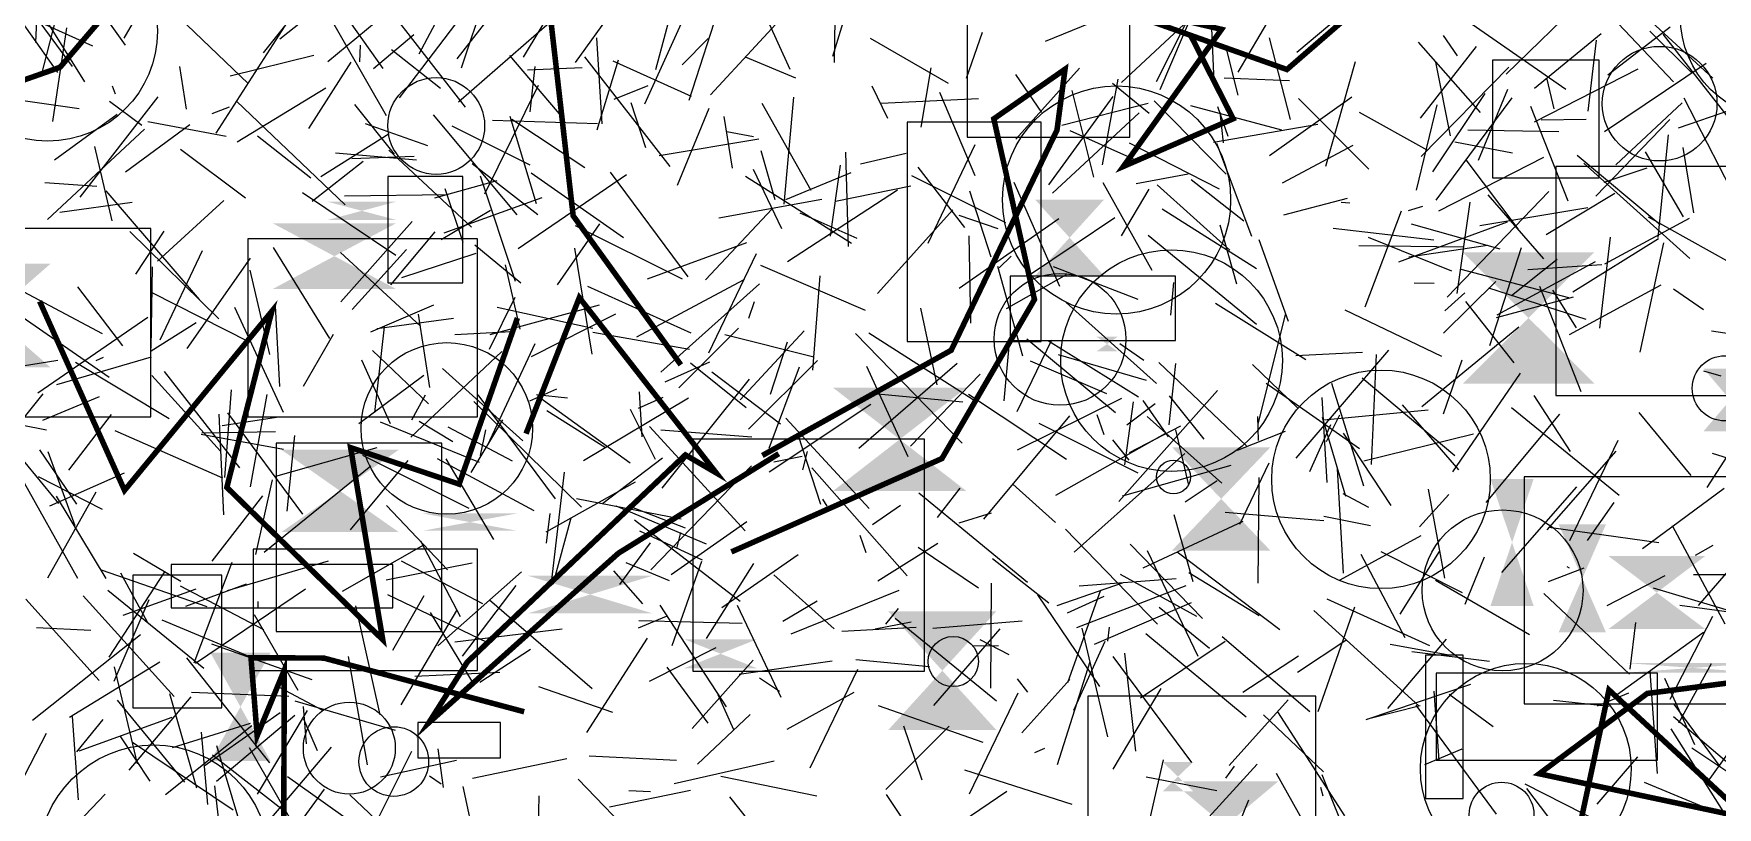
# Model space of a CAD drawing. Extents: x 39652501 to 39653363, y 39457785 to 39458687.
# Drawn here: x 39652655.6 to 39652807.4, y 39457890 to 39457959.8 of the extents above; entities that cross this region are included whole.
import ezdxf

# ---------------------------------------------------------------- set-up
doc = ezdxf.new("R2010")
doc.units = 0
doc.layers.get('0').update_dxf_attribs({"linetype": 'CONTINUOUS'})

msp = doc.modelspace()

# ---------------------------------------------------------------- linework, layer by layer
for p, q in [((39652663.8904, 39457958.7346), (39652657.0574, 39457968.2839)), ((39652727.6688, 39457957.7433), (39652730.5616, 39457967.1925)), ((39652663.7702, 39457959.3592), (39652667.7532, 39457966.2154)), ((39652685.906, 39457965.7011), (39652677.8068, 39457959.277)), ((39652659.1212, 39457956.8073), (39652653.0261, 39457965.1139)), ((39652660.2324, 39457955.4164), (39652654.3294, 39457964.879)), ((39652655.7982, 39457958.9607), (39652656.0408, 39457964.6299)), ((39652676.3422, 39457958.0303), (39652682.2676, 39457965.5008)), ((39652682.1384, 39457957.2676), (39652690.9306, 39457964.5644)), ((39652696.9424, 39457964.963), (39652694.1662, 39457956.6665)), ((39652711.7075, 39457956.5302), (39652714.0364, 39457965.1888)), ((39652720.3427, 39457964.1961), (39652723.8023, 39457956.5779)), ((39652727.8932, 39457964.4839), (39652727.808, 39457957.1798)), ((39652761.8051, 39457965.2408), (39652756.8345, 39457955.4231)), ((39652769.1908, 39457964.7683), (39652764.2126, 39457956.301)), ((39652788.3987, 39457956.0997), (39652797.0623, 39457964.5308)), ((39652803.4867, 39457955.4332), (39652794.8061, 39457964.5974)), ((39652652.7492, 39457963.3608), (39652657.7477, 39457956.2719)), ((39652656.2947, 39457955.9136), (39652658.1573, 39457963.1547)), ((39652687.1104, 39457962.6251), (39652694.5061, 39457953.1429)), ((39652695.1752, 39457962.6704), (39652688.556, 39457953.9911)), ((39652690.3753, 39457957.9365), (39652693.5858, 39457963.9793)), ((39652710.7366, 39457953.4413), (39652715.2573, 39457963.4048)), ((39652714.7089, 39457953.7763), (39652717.6301, 39457962.7946)), ((39652716.6415, 39457954.2571), (39652725.6701, 39457964.0154)), ((39652762.1598, 39457963.2283), (39652753.7136, 39457955.351)), ((39652762.0772, 39457955.4531), (39652761.7046, 39457963.9606)), ((39652660.9427, 39457958.649), (39652652.2549, 39457962.546)), ((39652668.7672, 39457961.1837), (39652674.9528, 39457955.2739)), ((39652681.952, 39457961.8781), (39652687.395, 39457952.3795)), ((39652687.1354, 39457956.6118), (39652683.6175, 39457961.5894)), ((39652693.7867, 39457957.4963), (39652697.3319, 39457962.0472)), ((39652693.9044, 39457953.6102), (39652703.2934, 39457961.7899)), ((39652699.7925, 39457957.6385), (39652702.6895, 39457962.4733)), ((39652704.4574, 39457957.1613), (39652707.8038, 39457961.7918)), ((39652746.8502, 39457959.0839), (39652755.1246, 39457962.4612)), ((39652760.2254, 39457961.8746), (39652757.1583, 39457954.6931)), ((39652769.5114, 39457958.1115), (39652773.4368, 39457961.3681)), ((39652783.8761, 39457961.6514), (39652793.7816, 39457954.7483)), ((39652800.0748, 39457962.1661), (39652807.0266, 39457955.7586)), ((39652658.5704, 39457960.3054), (39652657.2909, 39457951.8324)), ((39652678.2579, 39457960.4836), (39652672.0346, 39457950.7777)), ((39652686.2588, 39457956.6148), (39652689.8891, 39457959.6837)), ((39652739.7443, 39457955.741), (39652741.1906, 39457959.9027)), ((39652784.0068, 39457957.7672), (39652782.7543, 39457959.6114)), ((39652796.9705, 39457959.7598), (39652790.9476, 39457954.8329)), ((39652803.2012, 39457960.35), (39652797.5848, 39457956.0172)), ((39652805.1578, 39457956.2412), (39652801.3629, 39457959.9912)), ((39652809.5434, 39457950.8063), (39652802.5537, 39457959.7275)), ((39652685.0529, 39457958.7261), (39652684.9892, 39457957.2357)), ((39652692.3006, 39457954.8335), (39652687.879, 39457958.3068)), ((39652706.3678, 39457959.3841), (39652706.8521, 39457951.6461)), ((39652714.0885, 39457956.9421), (39652716.435, 39457959.344)), ((39652738.104, 39457955.2592), (39652731.0601, 39457959.3171)), ((39652763.1067, 39457958.505), (39652764.1915, 39457954.2136)), ((39652768.9524, 39457952.0085), (39652767.0439, 39457959.3991)), ((39652780.4613, 39457959.0136), (39652786.0632, 39457952.6445)), ((39652785.6841, 39457958.6222), (39652780.6593, 39457952.1377)), ((39652796.5125, 39457959.1841), (39652795.781, 39457952.7636)), ((39652668.7446, 39457956.8166), (39652669.3648, 39457952.9682)), ((39652680.8629, 39457957.8065), (39652673.3144, 39457955.9304)), ((39652680.4169, 39457951.2156), (39652684.248, 39457957.1872)), ((39652698.5059, 39457957.8082), (39652703.3212, 39457952.1392)), ((39652700.1361, 39457956.4971), (39652705.0727, 39457956.718)), ((39652700.3832, 39457952.7227), (39652700.8315, 39457956.8091)), ((39652713.0066, 39457947.7731), (39652705.307, 39457957.6704)), ((39652708.3263, 39457957.3885), (39652706.4018, 39457951.074)), ((39652714.9281, 39457954.0856), (39652707.8763, 39457957.2752)), ((39652719.7665, 39457957.677), (39652724.3091, 39457955.7762)), ((39652735.6374, 39457951.3434), (39652736.5329, 39457956.6915)), ((39652749.9214, 39457956.6622), (39652744.1782, 39457950.2361)), ((39652772.1302, 39457947.8118), (39652774.8195, 39457957.2504)), ((39652788.6356, 39457956.7333), (39652780.7236, 39457948.6993)), ((39652783.3757, 39457950.5508), (39652782.0714, 39457957.1811)), ((39652790.9536, 39457951.8074), (39652800.3001, 39457956.6057)), ((39652806.4391, 39457957.0812), (39652797.2688, 39457950.9196)), ((39652662.6758, 39457955.0571), (39652662.954, 39457954.3438)), ((39652701.1176, 39457955.0863), (39652696.264, 39457945.2797)), ((39652707.9683, 39457953.8426), (39652711.0379, 39457955.0764)), ((39652732.6528, 39457952.1248), (39652731.2121, 39457955.0297)), ((39652746.5268, 39457952.6496), (39652744.1925, 39457956.0786)), ((39652751.9866, 39457947.931), (39652753.4247, 39457955.6729)), ((39652756.2026, 39457952.5751), (39652752.8908, 39457955.2694)), ((39652762.9716, 39457955.7743), (39652768.8482, 39457955.554)), ((39652792.0764, 39457955.6545), (39652792.6955, 39457952.9933)), ((39652659.7191, 39457952.995), (39652650.4021, 39457954.3093)), ((39652659.7998, 39457945.0152), (39652666.8201, 39457954.0607)), ((39652665.3505, 39457951.4721), (39652662.4375, 39457953.6489)), ((39652683.7062, 39457944.3261), (39652673.8932, 39457953.6654)), ((39652681.9563, 39457954.8512), (39652673.9463, 39457949.9909)), ((39652710.803, 39457949.4554), (39652709.4887, 39457953.5212)), ((39652723.2971, 39457944.3941), (39652724.167, 39457954.0341)), ((39652740.806, 39457953.8832), (39652732.0229, 39457953.4617)), ((39652740.5046, 39457946.9471), (39652737.3389, 39457954.4625)), ((39652752.9219, 39457954.0919), (39652747.1424, 39457946.1318)), ((39652749.2437, 39457954.6289), (39652751.1944, 39457946.8143)), ((39652756.6447, 39457953.6995), (39652763.1575, 39457947.0879)), ((39652767.0602, 39457948.778), (39652774.4693, 39457954.0709)), ((39652776.0213, 39457947.5372), (39652769.6655, 39457953.9159)), ((39652786.4661, 39457954.3788), (39652781.766, 39457947.2932)), ((39652788.9163, 39457953.9746), (39652782.0536, 39457944.7457)), ((39652788.5097, 39457954.7388), (39652785.8734, 39457948.3195)), ((39652798.2922, 39457947.9287), (39652804.2684, 39457953.5192)), ((39652804.4359, 39457953.9715), (39652808.6267, 39457945.7858)), ((39652663.144, 39457952.465), (39652657.4743, 39457948.3526)), ((39652673.2379, 39457953.1437), (39652671.676, 39457952.5414)), ((39652684.542, 39457953.3654), (39652688.1231, 39457948.9076)), ((39652691.6379, 39457952.435), (39652699.1655, 39457943.4256)), ((39652700.9397, 39457944.4027), (39652698.5749, 39457952.3008)), ((39652698.7178, 39457952.0534), (39652705.3081, 39457947.6929)), ((39652713.6843, 39457946.0859), (39652716.5219, 39457953.0417)), ((39652717.8402, 39457952.2825), (39652718.5922, 39457947.6207)), ((39652721.2819, 39457953.5005), (39652725.7063, 39457945.6585)), ((39652755.3192, 39457952.623), (39652747.4993, 39457945.376)), ((39652748.3315, 39457951.5031), (39652756.1231, 39457953.4994)), ((39652759.9327, 39457953.2862), (39652768.1399, 39457951.0851)), ((39652763.3239, 39457950.5003), (39652762.3845, 39457953.1562)), ((39652762.5722, 39457952.6814), (39652762.8768, 39457949.9201)), ((39652775.1307, 39457952.6825), (39652781.3215, 39457949.247)), ((39652782.1468, 39457953.3475), (39652780.294, 39457945.6396)), ((39652790.5956, 39457953.2222), (39652793.9613, 39457944.6754)), ((39652795.6084, 39457952.0175), (39652791.5481, 39457951.9511)), ((39652803.1604, 39457952.03), (39652796.498, 39457945.1182)), ((39652803.937, 39457951.2766), (39652808.6549, 39457952.9016)), ((39652656.8493, 39457943), (39652665.6164, 39457951.1588)), ((39652663.8788, 39457947.2957), (39652669.6838, 39457951.5773)), ((39652672.9726, 39457950.4848), (39652665.9058, 39457951.8234)), ((39652680.5961, 39457946.7418), (39652675.8059, 39457950.5294)), ((39652687.6728, 39457950.7232), (39652681.5141, 39457946.8617)), ((39652691.1654, 39457949.6524), (39652685.5308, 39457951.6371)), ((39652693.3118, 39457951.4521), (39652700.3546, 39457947.9329)), ((39652706.4668, 39457951.6368), (39652696.9999, 39457951.9404)), ((39652720.5316, 39457950.4455), (39652718.1176, 39457950.9203)), ((39652749.0548, 39457951.0171), (39652755.2909, 39457948.2363)), ((39652771.4223, 39457951.5613), (39652762.0056, 39457949.9596)), ((39652793.1597, 39457950.9063), (39652784.9485, 39457951.047)), ((39652802.9989, 39457950.6272), (39652802.0738, 39457941.3796)), ((39652662.6811, 39457942.8859), (39652661.1096, 39457949.598)), ((39652674.6966, 39457944.9164), (39652668.8555, 39457949.3244)), ((39652682.831, 39457949.0144), (39652690.1342, 39457948.3922)), ((39652695.1065, 39457942.3119), (39652687.6248, 39457949.2627)), ((39652712.0079, 39457948.7679), (39652721.0153, 39457950.2759)), ((39652722.4704, 39457944.7723), (39652721.2243, 39457949.1896)), ((39652729.09, 39457940.5535), (39652728.8576, 39457949.0618)), ((39652730.1742, 39457948.0233), (39652734.3032, 39457948.9939)), ((39652740.4835, 39457949.7457), (39652736.233, 39457940.823)), ((39652754.4113, 39457949.9113), (39652762.5172, 39457945.7735)), ((39652765.4751, 39457941.4608), (39652762.3055, 39457949.8679)), ((39652768.242, 39457946.2956), (39652774.6058, 39457949.6984)), ((39652783.7876, 39457950.017), (39652788.9703, 39457949.0298)), ((39652800.9288, 39457949.1148), (39652804.373, 39457943.2408)), ((39652804.3359, 39457949.5007), (39652805.2863, 39457943.6131)), ((39652685.3221, 39457948.249), (39652680.7144, 39457944.626)), ((39652684.2882, 39457948.5035), (39652689.9072, 39457948.711)), ((39652701.0877, 39457943.4149), (39652695.1605, 39457948.0302)), ((39652723.088, 39457942.1572), (39652720.5308, 39457947.5098)), ((39652727.4616, 39457941.4974), (39652728.3652, 39457947.9033)), ((39652735.3577, 39457947.7177), (39652739.5509, 39457942.2711)), ((39652782.3203, 39457943.7743), (39652791.7932, 39457948.6369)), ((39652784.7638, 39457948.3756), (39652789.4429, 39457942.1689)), ((39652802.288, 39457942.5257), (39652794.8083, 39457948.7902)), ((39652804.9728, 39457939.4935), (39652795.4144, 39457948.0853)), ((39652801.099, 39457947.6252), (39652797.2066, 39457946.3536)), ((39652661.3142, 39457945.9829), (39652656.6129, 39457946.3002)), ((39652691.7743, 39457944.969), (39652697.4027, 39457946.5158)), ((39652699.0543, 39457937.4068), (39652695.8943, 39457946.9097)), ((39652699.3114, 39457940.386), (39652709.0572, 39457947.0749)), ((39652708.7935, 39457941.3381), (39652700.4732, 39457947.1875)), ((39652714.6431, 39457937.8277), (39652707.6127, 39457947.264)), ((39652729.3548, 39457940.8238), (39652719.8004, 39457946.8912)), ((39652729.3019, 39457947.2003), (39652723.4076, 39457944.7838)), ((39652727.9062, 39457944.6432), (39652734.7184, 39457946.0308)), ((39652734.7641, 39457946.9834), (39652743.2388, 39457942.7208)), ((39652743.9882, 39457946.3801), (39652748.1188, 39457936.9749)), ((39652752.0274, 39457946.3296), (39652756.4611, 39457938.4374)), ((39652759.7313, 39457947.1003), (39652755.0273, 39457946.2081)), ((39652756.9182, 39457946.1168), (39652763.4845, 39457940.2243)), ((39652764.747, 39457942.8646), (39652759.99, 39457946.5804)), ((39652664.4906, 39457944.542), (39652657.9568, 39457943.6199)), ((39652662.102, 39457945.5987), (39652670.522, 39457935.7837)), ((39652666.7846, 39457939.2449), (39652672.7699, 39457944.7059)), ((39652679.8627, 39457945.4348), (39652688.2591, 39457939.7857)), ((39652683.624, 39457945.1402), (39652692.9931, 39457945.2478)), ((39652692.6222, 39457941.7922), (39652701.4513, 39457944.9999)), ((39652692.6726, 39457945.7961), (39652694.3207, 39457940.9665)), ((39652717.4009, 39457943.1663), (39652726.6762, 39457944.8315)), ((39652733.5049, 39457945.6415), (39652723.5809, 39457939.1757)), ((39652741.9523, 39457939.5908), (39652740.0225, 39457945.5623)), ((39652753.7019, 39457941.5345), (39652756.196, 39457945.7492)), ((39652768.3415, 39457943.4171), (39652774.0937, 39457944.9151)), ((39652773.5173, 39457944.5801), (39652774.3052, 39457944.5113)), ((39652792.2398, 39457945.5286), (39652783.0721, 39457936.0006)), ((39652785.1343, 39457944.5743), (39652783.9655, 39457936.3308)), ((39652791.8106, 39457939.4455), (39652786.7913, 39457945.235)), ((39652798.2148, 39457945.3446), (39652792.0033, 39457941.6186)), ((39652696.8194, 39457943.8153), (39652692.3601, 39457941.1647)), ((39652716.2094, 39457937.5632), (39652722.194, 39457943.968)), ((39652724.6909, 39457943.5978), (39652729.8282, 39457941.3164)), ((39652731.7161, 39457936.318), (39652738.4997, 39457943.871)), ((39652742.5751, 39457942.1668), (39652739.0729, 39457943.3723)), ((39652739.0772, 39457936.8063), (39652748.0559, 39457943.0903)), ((39652745.6093, 39457938.1318), (39652753.0957, 39457943.1897)), ((39652765.8995, 39457938.5404), (39652757.3882, 39457943.9482)), ((39652778.9372, 39457943.7596), (39652775.6432, 39457935.085)), ((39652779.6058, 39457943.8164), (39652780.8776, 39457944.2101)), ((39652795.767, 39457944.0497), (39652786.0333, 39457942.4246)), ((39652797.3064, 39457939.0041), (39652804.9375, 39457943.1105)), ((39652801.1999, 39457943.2312), (39652810.3825, 39457938.1186)), ((39652672.2925, 39457934.0284), (39652664.2726, 39457941.9243)), ((39652667.3354, 39457941.9477), (39652664.7866, 39457938.0715)), ((39652683.3039, 39457935.5831), (39652689.7517, 39457942.817)), ((39652687.8025, 39457937.1013), (39652691.8068, 39457941.88)), ((39652702.8415, 39457937.1162), (39652706.6506, 39457942.6125)), ((39652704.4304, 39457942.4589), (39652714.0763, 39457937.6391)), ((39652739.9486, 39457941.5335), (39652740.0909, 39457933.6408)), ((39652756.1108, 39457941.5832), (39652765.8761, 39457933.5654)), ((39652764.1015, 39457937.1617), (39652762.608, 39457942.4814)), ((39652772.7959, 39457942.2186), (39652781.8839, 39457941.161)), ((39652783.4916, 39457938.3506), (39652775.9797, 39457941.3857)), ((39652778.7339, 39457939.1811), (39652788.5279, 39457942.8046)), ((39652779.8393, 39457942.6122), (39652787.823, 39457940.3594)), ((39652797.7678, 39457941.4176), (39652796.82, 39457933.1989)), ((39652667.01, 39457932.1601), (39652670.8265, 39457940.2182)), ((39652682.3148, 39457932.2617), (39652677.2427, 39457940.4901)), ((39652690.4844, 39457933.3796), (39652683.268, 39457940.0279)), ((39652689.2208, 39457940.3049), (39652684.3151, 39457934.8883)), ((39652695.4761, 39457939.9343), (39652688.7741, 39457937.7313)), ((39652695.4006, 39457940.7035), (39652699.537, 39457937.3014)), ((39652704.3761, 39457940.4295), (39652705.945, 39457930.8487)), ((39652719.8934, 39457940.8854), (39652710.9444, 39457937.6136)), ((39652720.7686, 39457939.9175), (39652716.4722, 39457930.9372)), ((39652768.775, 39457933.7921), (39652766.1317, 39457941.1743)), ((39652775.1158, 39457940.646), (39652784.4883, 39457940.5381)), ((39652779.6341, 39457939.641), (39652786.7049, 39457940.6756)), ((39652786.9294, 39457931.6217), (39652789.7816, 39457940.4652)), ((39652802.1453, 39457941.2636), (39652794.4287, 39457936.4497)), ((39652800.491, 39457931.0421), (39652802.6071, 39457940.899)), ((39652666.2088, 39457931.3939), (39652666.3352, 39457938.7424)), ((39652675.1209, 39457939.5157), (39652669.4256, 39457931.3711)), ((39652676.9132, 39457930.8344), (39652675.122, 39457938.4256)), ((39652698.1372, 39457938.9194), (39652699.4442, 39457933.0947)), ((39652721.1636, 39457938.8759), (39652730.5855, 39457934.8082)), ((39652744.8042, 39457930.6589), (39652742.5485, 39457938.7725)), ((39652742.691, 39457938.6479), (39652743.7753, 39457939.6948)), ((39652747.5606, 39457938.7533), (39652755.1803, 39457935.8084)), ((39652784.3024, 39457938.5212), (39652794.0226, 39457935.9796)), ((39652796.4158, 39457939.1888), (39652787.5683, 39457934.3744)), ((39652788.8798, 39457936.1473), (39652793.0055, 39457939.4243)), ((39652797.0277, 39457938.9154), (39652790.354, 39457938.4507)), ((39652661.8189, 39457932.6942), (39652653.2863, 39457937.2432)), ((39652663.6428, 39457931.5966), (39652659.5763, 39457936.917)), ((39652705.5436, 39457936.9803), (39652714.8698, 39457932.774)), ((39652709.996, 39457932.4284), (39652719.632, 39457937.5491)), ((39652721.0685, 39457937.2077), (39652712.1616, 39457929.2366)), ((39652725.8756, 39457929.4032), (39652726.5466, 39457937.9229)), ((39652748.7073, 39457938.0109), (39652743.314, 39457934.9491)), ((39652758.1616, 39457934.3655), (39652758.4233, 39457937.3335)), ((39652781.9065, 39457937.2343), (39652780.0974, 39457937.267)), ((39652787.4706, 39457937.4005), (39652782.7592, 39457932.7464)), ((39652795.6315, 39457933.9698), (39652786.8374, 39457936.8089)), ((39652795.159, 39457927.4666), (39652791.4338, 39457936.97)), ((39652802.362, 39457937.0712), (39652794.0759, 39457932.5876)), ((39652666.2084, 39457936.4463), (39652675.0456, 39457931.9547)), ((39652696.729, 39457931.3079), (39652699.0334, 39457936.0091)), ((39652720.5705, 39457935.5695), (39652720.0756, 39457934.0794)), ((39652756.8562, 39457928.1937), (39652748.7289, 39457935.5173)), ((39652762.1819, 39457935.4428), (39652770.3229, 39457930.3641)), ((39652784.6643, 39457936.3721), (39652782.8794, 39457934.7503)), ((39652784.7267, 39457935.6008), (39652789.1053, 39457930.0599)), ((39652787.5331, 39457934.1489), (39652794.4725, 39457936.0223)), ((39652794.7457, 39457933.2365), (39652792.6158, 39457936.6234)), ((39652806.2113, 39457934.861), (39652803.4871, 39457936.7281)), ((39652653.8733, 39457934.6882), (39652662.4236, 39457928.7872)), ((39652665.8892, 39457934.1466), (39652655.9716, 39457927.335)), ((39652678.1483, 39457925.6042), (39652673.735, 39457935.0661)), ((39652677.3967, 39457935.2263), (39652677.7651, 39457927.931)), ((39652691.6758, 39457935.2622), (39652685.9813, 39457932.8409)), ((39652693.4743, 39457934.0688), (39652686.5638, 39457933.1291)), ((39652690.271, 39457934.4492), (39652691.3116, 39457927.8417)), ((39652706.611, 39457935.2612), (39652696.7356, 39457932.6106)), ((39652697.3976, 39457935.0852), (39652706.0367, 39457933.1847)), ((39652708.0827, 39457934.4768), (39652700.4641, 39457930.6149)), ((39652737.0903, 39457928.0953), (39652735.6033, 39457934.995)), ((39652768.4795, 39457934.4356), (39652766.0189, 39457924.5536)), ((39652773.8475, 39457934.8473), (39652782.5684, 39457930.6628)), ((39652670.2749, 39457933.6724), (39652666.1877, 39457931.1387)), ((39652682.6311, 39457932.6319), (39652679.9155, 39457927.9458)), ((39652686.3823, 39457925.5837), (39652687.2453, 39457933.3337)), ((39652693.5988, 39457932.6181), (39652698.7008, 39457932.8931)), ((39652706.0198, 39457932.8278), (39652714.741, 39457931.3188)), ((39652713.7799, 39457927.8196), (39652719.1598, 39457933.1991)), ((39652717.943, 39457932.6393), (39652725.9515, 39457930.604)), ((39652725.1037, 39457932.9591), (39652719.3062, 39457926.7406)), ((39652739.3386, 39457922.8372), (39652729.7198, 39457932.7323)), ((39652740.67, 39457926.5327), (39652730.924, 39457932.7554)), ((39652780.8087, 39457926.1337), (39652789.557, 39457933.3089)), ((39652806.9226, 39457932.9493), (39652813.0169, 39457932.0379)), ((39652686.1516, 39457931.1979), (39652691.2137, 39457926.3821)), ((39652689.6341, 39457923.3735), (39652697.8264, 39457931.0834)), ((39652700.8109, 39457931.7975), (39652696.5293, 39457922.6392)), ((39652722.0556, 39457927.2543), (39652723.5923, 39457931.9581)), ((39652743.5705, 39457931.8932), (39652743.1108, 39457926.6467)), ((39652744.3044, 39457925.6674), (39652747.4345, 39457932.1445)), ((39652745.1661, 39457932.2303), (39652753.1742, 39457925.5937)), ((39652755.2457, 39457926.9816), (39652747.1389, 39457932.0129)), ((39652755.9522, 39457928.4682), (39652748.0337, 39457930.8058)), ((39652755.7349, 39457930.2721), (39652753.5592, 39457931.7791)), ((39652775.4326, 39457931.003), (39652769.4255, 39457930.7142)), ((39652777.8015, 39457931.2293), (39652769.4424, 39457921.4592)), ((39652776.2712, 39457920.889), (39652776.6994, 39457930.8344)), ((39652657.773, 39457930.281), (39652648.4228, 39457928.8101)), ((39652657.7, 39457928.111), (39652666.2469, 39457930.6218)), ((39652667.8396, 39457925.0303), (39652659.3763, 39457930.109)), ((39652661.8756, 39457930.5441), (39652661.2224, 39457930.2584)), ((39652674.2005, 39457920.588), (39652667.4151, 39457929.2845)), ((39652687.7838, 39457924.5589), (39652685.1991, 39457930.3138)), ((39652699.7204, 39457923.0406), (39652692.4793, 39457929.5576)), ((39652712.5692, 39457928.3685), (39652716.5996, 39457930.1668)), ((39652719.8544, 39457925.9974), (39652714.8351, 39457930.0506)), ((39652716.7789, 39457929.2452), (39652722.9486, 39457924.5801)), ((39652726.2865, 39457930.2931), (39652720.0723, 39457924.0783)), ((39652724.6534, 39457929.6746), (39652721.9196, 39457922.3355)), ((39652730.0358, 39457922.3719), (39652738.8868, 39457930.0291)), ((39652734.4686, 39457921.5834), (39652730.7437, 39457929.7467)), ((39652745.4882, 39457930.2588), (39652752.3679, 39457927.2933)), ((39652757.0734, 39457930.1103), (39652764.9723, 39457922.5945)), ((39652758.0251, 39457924.4691), (39652758.5979, 39457930.0077)), ((39652769.6017, 39457925.9729), (39652765.5366, 39457929.9179)), ((39652784.3908, 39457930.3129), (39652782.7331, 39457925.4289)), ((39652807.8012, 39457928.8586), (39652806.2355, 39457929.3133)), ((39652672.4458, 39457922.1096), (39652666.2702, 39457928.9248)), ((39652690.7934, 39457928.9258), (39652684.9379, 39457924.5735)), ((39652720.1264, 39457928.6114), (39652712.2683, 39457918.7564)), ((39652740.9684, 39457929.0589), (39652734.6943, 39457922.557)), ((39652775.1663, 39457922.3268), (39652766.7443, 39457928.2019)), ((39652772.6354, 39457928.2305), (39652775.5261, 39457918.9643)), ((39652783.7607, 39457921.6727), (39652775.4234, 39457928.6919)), ((39652789.6761, 39457929.1502), (39652783.5551, 39457920.2317)), ((39652806.529, 39457918.8336), (39652812.7723, 39457928.5301)), ((39652657.873, 39457917.3894), (39652650.175, 39457926.7472)), ((39652656.4187, 39457927.271), (39652650.341, 39457919.6934)), ((39652656.4441, 39457924.8864), (39652661.536, 39457927.0454)), ((39652672.8414, 39457919.736), (39652673.4419, 39457927.634)), ((39652676.6205, 39457927.2067), (39652675.1288, 39457918.8849)), ((39652690.926, 39457927.1548), (39652689.6822, 39457924.8905)), ((39652705.0115, 39457917.0558), (39652695.3095, 39457926.5707)), ((39652695.6726, 39457927.1954), (39652702.6382, 39457917.7884)), ((39652702.7675, 39457927.6887), (39652700.3074, 39457926.6131)), ((39652703.7523, 39457926.8755), (39652700.9584, 39457927.1771)), ((39652701.0368, 39457927.1012), (39652709.4133, 39457921.0402)), ((39652705.1778, 39457921.2612), (39652714.6503, 39457926.9103)), ((39652712.3558, 39457926.9577), (39652710.1306, 39457925.9469)), ((39652710.2103, 39457927.4547), (39652710.449, 39457923.3949)), ((39652731.1191, 39457926.3049), (39652721.9338, 39457920.2007)), ((39652731.419, 39457927.3155), (39652739.3921, 39457926.5505)), ((39652748.7491, 39457921.3439), (39652739.9042, 39457927.2218)), ((39652744.3419, 39457922.2282), (39652753.7549, 39457926.8898)), ((39652753.4573, 39457917.5662), (39652762.3724, 39457927.5632)), ((39652754.7545, 39457926.5386), (39652753.9722, 39457920.8602)), ((39652754.1873, 39457924.4764), (39652756.741, 39457926.3888)), ((39652757.9592, 39457923.4026), (39652755.656, 39457926.6791)), ((39652758.0179, 39457927.0862), (39652761.1328, 39457923.1986)), ((39652771.7914, 39457926.9525), (39652772.2268, 39457919.2702)), ((39652779.0223, 39457926.2725), (39652784.1, 39457920.4142)), ((39652790.9075, 39457927.1347), (39652794.1627, 39457922.0653)), ((39652650.6176, 39457925.2311), (39652656.7615, 39457924.0287)), ((39652662.5908, 39457925.4178), (39652658.7577, 39457920.3751)), ((39652672.7616, 39457916.3707), (39652672.3468, 39457925.4412)), ((39652677.7091, 39457925.1693), (39652672.6131, 39457924.3947)), ((39652673.0966, 39457925.5627), (39652679.8584, 39457916.4126)), ((39652686.8413, 39457924.7356), (39652695.7851, 39457921.0963)), ((39652690.3604, 39457924.8172), (39652693.3953, 39457922.9843)), ((39652697.8988, 39457924.9194), (39652695.0193, 39457920.1759)), ((39652701.875, 39457925.7602), (39652707.1666, 39457922.4231)), ((39652711.6969, 39457921.3446), (39652709.4226, 39457925.8725)), ((39652723.4437, 39457925.0792), (39652730.9638, 39457916.946)), ((39652749.0077, 39457925.2879), (39652741.2677, 39457915.969)), ((39652752.1337, 39457923.5636), (39652751.5111, 39457925.3725)), ((39652756.0276, 39457925.2186), (39652762.7582, 39457919.202)), ((39652765.9822, 39457925.2328), (39652766.0401, 39457923.0526)), ((39652773.9422, 39457918.0048), (39652771.833, 39457925.1269)), ((39652781.3754, 39457925.8074), (39652771.9608, 39457924.8916)), ((39652772.1889, 39457922.9716), (39652773.4013, 39457925.3828)), ((39652786.5944, 39457917.4691), (39652793.2447, 39457925.4265)), ((39652788.8937, 39457926.0443), (39652798.5958, 39457918.1202)), ((39652800.3636, 39457925.6025), (39652805.0437, 39457919.9035)), ((39652672.6664, 39457919.6632), (39652662.9481, 39457923.9369)), ((39652678.1464, 39457922.2509), (39652670.7071, 39457923.5954)), ((39652677.4303, 39457923.8403), (39652670.7733, 39457923.7181)), ((39652678.4742, 39457916.6976), (39652679.1653, 39457923.522)), ((39652698.8014, 39457921.1998), (39652693.0013, 39457924.2718)), ((39652696.345, 39457924.0375), (39652695.8781, 39457921.7204)), ((39652719.7761, 39457914.9157), (39652711.1464, 39457924.322)), ((39652712.1568, 39457924.0334), (39652720.3608, 39457923.3957)), ((39652724.5294, 39457923.5925), (39652726.5595, 39457917.3255)), ((39652746.2644, 39457924.6366), (39652755.1848, 39457920.1543)), ((39652757.6266, 39457923.673), (39652747.7687, 39457918.1176)), ((39652759.0387, 39457924.3493), (39652754.4161, 39457921.9596)), ((39652759.7808, 39457919.0434), (39652758.6034, 39457924.027)), ((39652768.4569, 39457923.8678), (39652764.1494, 39457922.1637)), ((39652770.6965, 39457920.2618), (39652772.6002, 39457924.5099)), ((39652778.0308, 39457917.2093), (39652773.7356, 39457923.7279)), ((39652785.4582, 39457923.6331), (39652775.5737, 39457921.1982)), ((39652659.4903, 39457917.3165), (39652656.1716, 39457922.2225)), ((39652656.881, 39457922.0598), (39652659.3152, 39457915.391)), ((39652686.5678, 39457922.397), (39652677.4077, 39457919.8254)), ((39652685.2596, 39457921.7366), (39652694.8499, 39457916.9461)), ((39652722.3474, 39457921.1443), (39652724.9055, 39457921.6541)), ((39652725.3685, 39457922.0679), (39652724.9423, 39457920.4185)), ((39652749.4422, 39457912.9989), (39652759.4226, 39457921.9046)), ((39652754.3988, 39457921.2936), (39652752.9258, 39457923.1211)), ((39652792.1008, 39457915.0083), (39652798.3157, 39457922.1134)), ((39652794.1579, 39457914.0384), (39652798.4927, 39457923.0983)), ((39652806.9933, 39457921.9364), (39652813.7997, 39457919.7657)), ((39652659.5902, 39457910.6258), (39652654.2053, 39457920.2438)), ((39652657.0689, 39457917.174), (39652663.7951, 39457920.1411)), ((39652676.4027, 39457912.9802), (39652686.0076, 39457920.7843)), ((39652689.34, 39457921.2614), (39652684.1452, 39457914.9942)), ((39652700.734, 39457916.7199), (39652692.016, 39457921.4253)), ((39652697.0981, 39457914.1401), (39652692.7923, 39457921.4206)), ((39652703.4365, 39457920.2127), (39652702.3188, 39457910.4923)), ((39652706.9383, 39457917.3979), (39652712.316, 39457921.5139)), ((39652711.2619, 39457911.4023), (39652720.3394, 39457920.7789)), ((39652734.3883, 39457910.8689), (39652725.7959, 39457920.5979)), ((39652763.5637, 39457920.8191), (39652753.7832, 39457918.0511)), ((39652767.0107, 39457921.0274), (39652764.3596, 39457915.4946)), ((39652773.1563, 39457920.5021), (39652773.6956, 39457911.0973)), ((39652656.0096, 39457919.813), (39652661.7928, 39457916.8742)), ((39652677.1088, 39457919.5192), (39652675.6129, 39457912.7894)), ((39652709.8374, 39457919.3133), (39652701.7896, 39457914.7895)), ((39652737.1206, 39457916.1117), (39652739.1518, 39457918.7798)), ((39652747.7658, 39457915.6809), (39652743.916, 39457919.1388)), ((39652759.4381, 39457917.5209), (39652762.3371, 39457919.4588)), ((39652766.1018, 39457919.7394), (39652766.0043, 39457910.1987)), ((39652782.8639, 39457910.6489), (39652781.3993, 39457918.6716)), ((39652788.0041, 39457911.1634), (39652794.7806, 39457918.8922)), ((39652808.0684, 39457918.7486), (39652800.7017, 39457913.2834)), ((39652661.2248, 39457918.4099), (39652656.8401, 39457910.6527)), ((39652657.6293, 39457918.041), (39652662.107, 39457910.6079)), ((39652671.7057, 39457912.1664), (39652676.2664, 39457918.0756)), ((39652692.9177, 39457911.3847), (39652687.4128, 39457917.2166)), ((39652713.9914, 39457915.9557), (39652704.5504, 39457917.8136)), ((39652708.1148, 39457917.1654), (39652716.2465, 39457913.7526)), ((39652714.3917, 39457915.1445), (39652709.3824, 39457917.1071)), ((39652727.18, 39457917.156), (39652726.767, 39457917.7765)), ((39652733.7837, 39457917.2065), (39652731.2695, 39457915.4485)), ((39652735.4466, 39457918.3348), (39652745.219, 39457910.2893)), ((39652773.6615, 39457918.2832), (39652775.9904, 39457917.0468)), ((39652783.2335, 39457918.1927), (39652780.5991, 39457915.2748)), ((39652795.7487, 39457914.0532), (39652798.1521, 39457917.4778)), ((39652813.6277, 39457917.3524), (39652805.7033, 39457908.1785)), ((39652702.1509, 39457916.4784), (39652701.8111, 39457913.8179)), ((39652702.444, 39457910.0929), (39652704.0686, 39457916.0791)), ((39652719.3224, 39457908.5532), (39652709.7875, 39457915.881)), ((39652719.9212, 39457915.7188), (39652713.0998, 39457910.9379)), ((39652739.0647, 39457915.6297), (39652742.0024, 39457916.5389)), ((39652764.6422, 39457915.7486), (39652755.6322, 39457911.5373)), ((39652760.1705, 39457910.3303), (39652758.4602, 39457916.3746)), ((39652771.9471, 39457915.8149), (39652763.0545, 39457916.5628)), ((39652771.9644, 39457916.231), (39652776.1549, 39457915.3956)), ((39652710.2435, 39457914.9204), (39652715.8861, 39457912.3101)), ((39652713.9327, 39457914.7525), (39652713.5863, 39457913.3277)), ((39652730.6827, 39457912.9175), (39652730.1375, 39457914.4914)), ((39652756.9504, 39457906.4823), (39652748.6535, 39457915.059)), ((39652780.7141, 39457914.4524), (39652773.3974, 39457910.4578)), ((39652792.2489, 39457915.2607), (39652802.1576, 39457913.8597)), ((39652803.3781, 39457915.4096), (39652808.1108, 39457906.5287)), ((39652664.6238, 39457912.9152), (39652668.8647, 39457910.388)), ((39652683.4471, 39457909.4697), (39652690.8074, 39457913.6424)), ((39652694.0957, 39457907.1562), (39652690.5186, 39457913.97)), ((39652711.1908, 39457913.8258), (39652708.4478, 39457910.0782)), ((39652724.5601, 39457912.7573), (39652717.6791, 39457907.9821)), ((39652731.7218, 39457910.4131), (39652737.1508, 39457913.7952)), ((39652735.3812, 39457913.4559), (39652740.8231, 39457909.7652)), ((39652761.0255, 39457907.0168), (39652754.4865, 39457913.7014)), ((39652756.0324, 39457913.1392), (39652760.5992, 39457903.6012)), ((39652768.0051, 39457905.9767), (39652758.7428, 39457912.9915)), ((39652779.301, 39457905.2785), (39652775.3263, 39457912.7879)), ((39652784.4682, 39457909.3338), (39652777.1284, 39457913.0097)), ((39652778.8353, 39457907.4116), (39652782.3799, 39457913.0544)), ((39652784.7137, 39457908.3151), (39652786.4555, 39457912.5693)), ((39652807.05, 39457913.5855), (39652805.4543, 39457912.6967)), ((39652671.2596, 39457908.0558), (39652661.7126, 39457911.366)), ((39652662.4196, 39457903.5278), (39652667.4248, 39457911.2324)), ((39652663.4318, 39457911.1244), (39652665.8366, 39457906.72)), ((39652673.4854, 39457912.0725), (39652670.0604, 39457902.9827)), ((39652673.0831, 39457909.5303), (39652682.2005, 39457912.2184)), ((39652695.1612, 39457912.0051), (39652687.4069, 39457910.4706)), ((39652696.122, 39457908.3404), (39652688.7819, 39457912.1805)), ((39652692.0444, 39457904.5443), (39652699.6062, 39457911.2122)), ((39652707.9053, 39457911.2998), (39652710.5266, 39457908.3228)), ((39652708.9987, 39457912.065), (39652712.9274, 39457910.4337)), ((39652713.2003, 39457904.5808), (39652715.875, 39457912.1763)), ((39652716.2815, 39457905.1921), (39652720.5639, 39457911.9749)), ((39652742.0686, 39457912.4168), (39652747.1699, 39457908.42)), ((39652753.6019, 39457911.0202), (39652760.4732, 39457907.2231)), ((39652766.1283, 39457907.2499), (39652759.7784, 39457911.1262)), ((39652792.2162, 39457910.341), (39652795.447, 39457911.564)), ((39652793.8585, 39457911.6958), (39652794.0928, 39457911.5866)), ((39652670.9511, 39457902.4965), (39652662.307, 39457909.5409)), ((39652663.6726, 39457907.3031), (39652670.2471, 39457909.6784)), ((39652676.3484, 39457905.9902), (39652668.8512, 39457909.9266)), ((39652669.3372, 39457908.1278), (39652674.7953, 39457910.1352)), ((39652670.2148, 39457902.9805), (39652680.128, 39457909.6837)), ((39652699.0874, 39457909.9904), (39652694.2558, 39457903.6229)), ((39652722.3488, 39457910.9476), (39652727.7994, 39457906.0847)), ((39652723.9156, 39457905.6306), (39652733.6702, 39457909.5765)), ((39652741.9349, 39457900.7295), (39652741.9767, 39457910.2078)), ((39652747.909, 39457908.1701), (39652753.8162, 39457910.2167)), ((39652748.8674, 39457901.2438), (39652751.8485, 39457909.6008)), ((39652749.6791, 39457906.1915), (39652759.5461, 39457909.972)), ((39652758.6302, 39457910.5988), (39652749.9013, 39457909.9112)), ((39652790.5206, 39457905.5331), (39652782.0432, 39457910.4442)), ((39652797.5198, 39457908.1705), (39652802.7426, 39457910.8928)), ((39652801.6478, 39457909.7696), (39652808.5063, 39457907.7435)), ((39652812.3171, 39457910.9501), (39652805.2902, 39457910.9399)), ((39652661.5281, 39457901.4157), (39652654.9135, 39457908.7524)), ((39652660.0661, 39457909.0453), (39652668.2744, 39457899.9672)), ((39652662.8661, 39457901.3457), (39652666.0119, 39457908.7128)), ((39652675.838, 39457907.9787), (39652675.8376, 39457908.5546)), ((39652686.8432, 39457898.3249), (39652684.6618, 39457908.1631)), ((39652687.5136, 39457909.1761), (39652696.462, 39457904.86)), ((39652688.001, 39457904.1525), (39652690.8291, 39457909.0881)), ((39652705.9804, 39457900.6692), (39652696.7288, 39457908.6651)), ((39652718.08, 39457899.0381), (39652712.1211, 39457908.1958)), ((39652723.0236, 39457899.8898), (39652719.0753, 39457908.191)), ((39652723.163, 39457906.7551), (39652726.2767, 39457908.6135)), ((39652751.7655, 39457900.8625), (39652746.18, 39457909.1326)), ((39652752.1125, 39457908.9999), (39652748.817, 39457907.4973)), ((39652759.9922, 39457908.4197), (39652751.2504, 39457904.6584)), ((39652761.6566, 39457904.3119), (39652757.119, 39457907.9971)), ((39652771.4463, 39457898.6052), (39652774.748, 39457908.0564)), ((39652772.2177, 39457908.783), (39652781.493, 39457904.5688)), ((39652791.7932, 39457909.2655), (39652799.5397, 39457901.9984)), ((39652813.8646, 39457906.8245), (39652804.0579, 39457908.1955)), ((39652667.1749, 39457906.8768), (39652675.0717, 39457903.5887)), ((39652675.5035, 39457907.3761), (39652679.4349, 39457900.5561)), ((39652688.7411, 39457899.2138), (39652693.7573, 39457907.7353)), ((39652691.3663, 39457907.5635), (39652695.3328, 39457901.0027)), ((39652710.1464, 39457906.1783), (39652712.6654, 39457907.2173)), ((39652710.182, 39457906.8268), (39652719.4957, 39457906.5929)), ((39652731.4978, 39457906.0611), (39652734.7318, 39457906.6966)), ((39652732.4437, 39457906.482), (39652733.6054, 39457907.9164)), ((39652733.3045, 39457907.0277), (39652742.4341, 39457899.5713)), ((39652736.7053, 39457906.1265), (39652744.7429, 39457906.7942)), ((39652780.5151, 39457899.1264), (39652771.0646, 39457907.7383)), ((39652800.0733, 39457906.6339), (39652799.5487, 39457902.4361)), ((39652803.181, 39457899.7165), (39652807.037, 39457907.2295)), ((39652665.2274, 39457905.521), (39652655.5052, 39457897.8105)), ((39652660.7577, 39457905.9364), (39652655.8737, 39457906.1521)), ((39652703.264, 39457906.0391), (39652693.5794, 39457904.8854)), ((39652710.924, 39457905.2414), (39652705.4518, 39457896.7108)), ((39652728.4858, 39457905.8737), (39652735.188, 39457906.2121)), ((39652742.738, 39457906.0892), (39652736.7523, 39457899.1711)), ((39652743.5945, 39457903.7405), (39652740.9792, 39457905.0801)), ((39652752.2053, 39457904.9262), (39652749.3855, 39457898.7095)), ((39652752.471, 39457896.3318), (39652750.1637, 39457906.1311)), ((39652752.4778, 39457904.9681), (39652752.6208, 39457906.2367)), ((39652763.0754, 39457904.9434), (39652755.4294, 39457899.8267)), ((39652764.9488, 39457898.1118), (39652755.909, 39457905.6224)), ((39652770.7061, 39457898.5834), (39652762.7946, 39457905.3418)), ((39652769.5834, 39457902.1772), (39652773.9369, 39457905.0552)), ((39652777.7241, 39457898.8812), (39652783.0261, 39457905.1547)), ((39652798.1018, 39457899.9463), (39652806.1937, 39457905.7701)), ((39652669.3876, 39457903.4505), (39652676.8706, 39457893.9841)), ((39652671.6537, 39457904.7174), (39652680.6837, 39457901.4933)), ((39652683.9715, 39457903.5791), (39652685.6927, 39457893.7944)), ((39652700.4163, 39457904.2235), (39652695.8358, 39457901.2362)), ((39652717.1365, 39457904.359), (39652711.1028, 39457901.3355)), ((39652742.6097, 39457904.5537), (39652740.3283, 39457904.5161)), ((39652752.9267, 39457903.5672), (39652760.038, 39457894.0093)), ((39652753.9835, 39457903.8675), (39652754.979, 39457895.0345)), ((39652769.6863, 39457903.6169), (39652764.6534, 39457900.3247)), ((39652777.9534, 39457904.7039), (39652783.4201, 39457903.6926)), ((39652779.8984, 39457904.0382), (39652786.9002, 39457903.1618)), ((39652658.8376, 39457898.1084), (39652666.9924, 39457903.0956)), ((39652664.9765, 39457893.9076), (39652662.8965, 39457902.6601)), ((39652689.9874, 39457901.7938), (39652697.6603, 39457902.1769)), ((39652712.7105, 39457902.6223), (39652716.3963, 39457897.5719)), ((39652714.9992, 39457897.0947), (39652720.4907, 39457903.2354)), ((39652727.6169, 39457903.168), (39652719.2395, 39457901.9706)), ((39652725.6348, 39457893.5391), (39652729.9344, 39457902.4259)), ((39652736.3925, 39457902.6335), (39652729.7608, 39457903.2903)), ((39652747.9321, 39457893.8428), (39652750.8745, 39457903.125)), ((39652802.0602, 39457893.0218), (39652801.388, 39457902.2285)), ((39652803.9779, 39457897.5883), (39652806.9266, 39457902.9592)), ((39652677.8172, 39457900.7959), (39652681.6659, 39457898.7333)), ((39652707.8293, 39457898.519), (39652701.1554, 39457900.8527)), ((39652722.865, 39457900.4166), (39652721.0522, 39457901.6165)), ((39652723.558, 39457897.0323), (39652729.5959, 39457900.3667)), ((39652745.255, 39457900.3671), (39652744.3297, 39457901.5783)), ((39652749.0543, 39457901.5022), (39652744.7241, 39457896.7081)), ((39652752.9473, 39457893.4194), (39652757.2913, 39457900.6928)), ((39652775.7877, 39457897.8946), (39652785.2118, 39457901.0765)), ((39652782.3654, 39457894.2205), (39652781.9229, 39457900.4573)), ((39652805.4038, 39457895.6027), (39652802.7022, 39457901.598)), ((39652663.1218, 39457899.6396), (39652669.2053, 39457892.2455)), ((39652664.2263, 39457893.3329), (39652669.8204, 39457899.9556)), ((39652670.3128, 39457891.6962), (39652667.8775, 39457900.2174)), ((39652669.8389, 39457900.3505), (39652678.6052, 39457900.0152)), ((39652679.1677, 39457899.5796), (39652688.2044, 39457896.9421)), ((39652680.214, 39457895.6984), (39652679.9391, 39457899.0719)), ((39652717.3014, 39457900.1586), (39652718.7052, 39457896.9921)), ((39652731.7612, 39457899.1658), (39652741.1924, 39457895.8598)), ((39652740.0043, 39457891.2004), (39652744.4017, 39457900.2894)), ((39652763.4132, 39457893.7419), (39652768.7288, 39457899.6592)), ((39652775.8978, 39457897.9574), (39652780.6496, 39457899.1719)), ((39652780.2421, 39457899.1763), (39652787.5145, 39457889.356)), ((39652783.2628, 39457900.1918), (39652787.2366, 39457897.2653)), ((39652797.6909, 39457899.0563), (39652792.668, 39457899.6147)), ((39652796.6451, 39457899.1253), (39652799.4791, 39457900.2896)), ((39652807.7127, 39457893.661), (39652803.5545, 39457899.275)), ((39652812.2627, 39457900.2396), (39652806.3648, 39457892.0317)), ((39652659.6364, 39457890.6524), (39652659.1158, 39457898.1783)), ((39652661.8583, 39457897.8837), (39652659.4582, 39457894.9881)), ((39652659.7171, 39457895.0743), (39652668.0969, 39457898.098)), ((39652675.2704, 39457897.327), (39652667.4976, 39457891.1103)), ((39652675.1459, 39457897.5375), (39652668.1042, 39457895.3294)), ((39652670.9775, 39457893.7275), (39652677.8501, 39457898.5188)), ((39652672.0887, 39457892.3366), (39652679.1534, 39457898.284)), ((39652675.7832, 39457891.1591), (39652680.316, 39457898.7072)), ((39652681.1978, 39457895.0688), (39652679.9605, 39457897.9257)), ((39652715.4837, 39457893.8621), (39652720.2255, 39457898.35)), ((39652766.5257, 39457898.3083), (39652771.9277, 39457893.1715)), ((39652773.8657, 39457889.1936), (39652767.8151, 39457898.5829)), ((39652803.4814, 39457898.155), (39652810.2975, 39457892.4008)), ((39652656.7349, 39457896.6369), (39652651.6062, 39457886.7284)), ((39652663.3789, 39457896.4179), (39652666.0866, 39457892.3266)), ((39652664.5247, 39457895.8591), (39652673.5907, 39457889.7571)), ((39652671.301, 39457890.2405), (39652670.7318, 39457896.7668)), ((39652738.1606, 39457897.3016), (39652732.4627, 39457891.5749)), ((39652734.0437, 39457897.3119), (39652735.7075, 39457892.4411)), ((39652807.9742, 39457889.6132), (39652803.2687, 39457897.0516)), ((39652671.7191, 39457894.7142), (39652678.0041, 39457889.8154)), ((39652672.0978, 39457895.5533), (39652674.1591, 39457888.5975)), ((39652682.4234, 39457895.3949), (39652674.0472, 39457885.5154)), ((39652675.0469, 39457895.3635), (39652679.9059, 39457886.9005)), ((39652685.4181, 39457886.4851), (39652689.6964, 39457895.0494)), ((39652692.5789, 39457891.7655), (39652692.0764, 39457895.2533)), ((39652703.6758, 39457894.3438), (39652695.1716, 39457892.5827)), ((39652705.694, 39457894.6081), (39652713.5712, 39457894.2233)), ((39652746.7623, 39457895.2706), (39652745.8633, 39457894.8908)), ((39652781.0817, 39457893.8394), (39652784.4432, 39457895.2536)), ((39652796.6071, 39457890.2545), (39652800.2809, 39457894.5209)), ((39652805.152, 39457895.3343), (39652814.7706, 39457888.8889)), ((39652678.4891, 39457892.7692), (39652685.5658, 39457887.7429)), ((39652693.7415, 39457894.1949), (39652686.8787, 39457892.6952)), ((39652692.3631, 39457892.0538), (39652691.2898, 39457892.7749)), ((39652722.3848, 39457894.1419), (39652713.3562, 39457892.0797)), ((39652749.2692, 39457890.2359), (39652739.5744, 39457893.3248)), ((39652757.469, 39457894.2522), (39652756.2239, 39457888.8494)), ((39652758.4619, 39457885.6777), (39652765.9443, 39457893.8652)), ((39652763.8617, 39457893.6731), (39652763.0875, 39457892.5936)), ((39652771.7669, 39457885.7476), (39652767.6907, 39457893.0393)), ((39652774.7943, 39457885.478), (39652771.8195, 39457892.9195)), ((39652671.9286, 39457891.8987), (39652672.9298, 39457883.1275)), ((39652681.7938, 39457891.6236), (39652676.0775, 39457883.7008)), ((39652694.3187, 39457891.8492), (39652696.2073, 39457883.0892)), ((39652708.6094, 39457888.4419), (39652704.7216, 39457892.5037)), ((39652707.5491, 39457890.0244), (39652714.8335, 39457891.5099)), ((39652709.2688, 39457891.4829), (39652711.2318, 39457891.3995)), ((39652726.2456, 39457890.9689), (39652717.578, 39457892.7585)), ((39652743.3734, 39457891.3967), (39652736.911, 39457887.0109)), ((39652755.9315, 39457892.7298), (39652762.2973, 39457891.4995)), ((39652771.6703, 39457891.7958), (39652771.8603, 39457891.0035)), ((39652790.0779, 39457892.0988), (39652798.8986, 39457887.6023)), ((39652790.236, 39457891.6638), (39652796.6069, 39457883.3217)), ((39652800.837, 39457892.2367), (39652808.8751, 39457888.9141)), ((39652662.0688, 39457891.164), (39652653.2445, 39457881.9598)), ((39652684.1277, 39457891.1096), (39652689.5789, 39457885.9253)), ((39652701.1737, 39457891.0196), (39652701.0703, 39457886.5983)), ((39652724.2847, 39457883.5021), (39652718.404, 39457890.9207)), ((39652738.9575, 39457881.5316), (39652732.5329, 39457891.1195)), ((39652765.1699, 39457890.6129), (39652763.8764, 39457887.4223))]:
    msp.add_line(p, q)
at = {"const_width": 0.5}
for points in [[(39652647.6627, 39457959.1745), (39652642.2748, 39457951.1927), (39652657.9863, 39457956.7346), (39652671.7584, 39457972.8517), (39652670.3437, 39457981.8841), (39652663.62, 39457997.7332), (39652646.6619, 39457982.0788), (39652663.8525, 39457973.1762)], [(39652679.3858, 39457990.8931), (39652674.4064, 39457987.4502), (39652688.2226, 39457990.0964), (39652696.8186, 39457983.5887), (39652690.5577, 39457977.5661), (39652702.0103, 39457963.0436), (39652704.2597, 39457943.339), (39652713.9723, 39457929.8904)], [(39652759.9785, 39457959.5529), (39652763.7808, 39457952.0879), (39652753.8842, 39457947.7893), (39652762.7357, 39457960.1553), (39652750.1111, 39457963.1103), (39652768.6278, 39457956.5336), (39652788.3308, 39457973.6117), (39652805.2586, 39457963.4721)], [(39652721.3209, 39457921.7125), (39652738.3533, 39457931.2054), (39652747.8938, 39457951.0702), (39652748.619, 39457956.5594), (39652742.1959, 39457952.0838), (39652745.8632, 39457935.7848), (39652737.5151, 39457921.4366), (39652718.5292, 39457913.0148)], [(39652699.2319, 39457934.1215), (39652693.9752, 39457919.1299), (39652684.1895, 39457922.4271), (39652687.0867, 39457905.0923), (39652673.0273, 39457918.839), (39652677.0828, 39457934.7189), (39652663.7995, 39457918.5683), (39652656.1448, 39457935.6202)], [(39652722.7997, 39457921.8731), (39652708.3414, 39457912.8979), (39652691.2482, 39457897.6097), (39652694.7096, 39457903.0808), (39652714.38, 39457921.7673), (39652717.1565, 39457920.1468), (39652704.8154, 39457935.9547), (39652700.007, 39457923.6812)], [(39652699.8398, 39457898.5957), (39652681.7722, 39457903.4379), (39652675.206, 39457903.4692), (39652675.7605, 39457896.4249), (39652678.2096, 39457902.3524), (39652678.1362, 39457883.0832), (39652691.0874, 39457872.1418), (39652705.5172, 39457879.0163)], [(39652794.5068, 39457859.224), (39652782.8023, 39457878.2612), (39652793.4032, 39457880.628), (39652797.672, 39457900.5632), (39652810.1426, 39457889.006), (39652791.3836, 39457893.0001), (39652801.1285, 39457900.2465), (39652810.1663, 39457901.4165)]]:
    msp.add_lwpolyline(points, dxfattribs=at)
for centre, radius in [((39652813.4672, 39457961.3422), 9.3663), ((39652656.8594, 39457959.985), 9.9154), ((39652802.2438, 39457953.4508), 5.1713), ((39652691.906, 39457951.4427), 4.3665), ((39652753.2646, 39457944.7629), 10.2909), ((39652758.2236, 39457930.2756), 9.9937), ((39652748.1647, 39457932.1974), 5.9479), ((39652692.8687, 39457924.1577), 7.7359), ((39652777.1142, 39457919.5602), 9.857), ((39652808.1299, 39457927.7723), 2.9427), ((39652758.3971, 39457919.7723), 1.5237), ((39652788.0742, 39457909.5436), 7.258), ((39652738.536, 39457903.1238), 2.2653), ((39652790.1731, 39457893.4569), 9.5012), ((39652684.0748, 39457895.3157), 4.1477), ((39652688.0861, 39457894.1065), 3.1426), ((39652666.4443, 39457885.1764), 10.4211), ((39652787.9901, 39457889.332), 2.9102)]:
    msp.add_circle(centre, radius)
for points in [[(39652682.0543, 39457942.9469), (39652688.3636, 39457942.9469), (39652688.3636, 39457944.6218), (39652682.0543, 39457944.6218)], [(39652745.9188, 39457937.9268), (39652752.1398, 39457937.9268), (39652752.1398, 39457944.7989), (39652745.9188, 39457944.7989)], [(39652677.1583, 39457936.7284), (39652688.2931, 39457936.7284), (39652688.2931, 39457942.6637), (39652677.1583, 39457942.6637)], [(39652784.496, 39457928.1932), (39652796.3586, 39457928.1932), (39652796.3586, 39457940.0451), (39652784.496, 39457940.0451)], [(39652646.4612, 39457929.6677), (39652657.1171, 39457929.6677), (39652657.1171, 39457939.0039), (39652646.4612, 39457939.0039)], [(39652751.4545, 39457931.1069), (39652753.3666, 39457931.1069), (39652753.3666, 39457932.423), (39652751.4545, 39457932.423)], [(39652806.207, 39457923.9055), (39652811.0154, 39457923.9055), (39652811.0154, 39457929.5429), (39652806.207, 39457929.5429)], [(39652727.6827, 39457918.4964), (39652739.739, 39457918.4964), (39652739.739, 39457927.8385), (39652727.6827, 39457927.8385)], [(39652677.9484, 39457914.8024), (39652688.5335, 39457914.8024), (39652688.5335, 39457922.2269), (39652677.9484, 39457922.2269)], [(39652758.263, 39457913.1375), (39652767.1387, 39457913.1375), (39652767.1387, 39457922.4606), (39652758.263, 39457922.4606)], [(39652786.9842, 39457908.1359), (39652790.8837, 39457908.1359), (39652790.8837, 39457919.603), (39652786.9842, 39457919.603)], [(39652690.6622, 39457914.9192), (39652699.2284, 39457914.9192), (39652699.2284, 39457916.4885), (39652690.6622, 39457916.4885)], [(39652793.1395, 39457905.7748), (39652797.3982, 39457905.7748), (39652797.3982, 39457915.4892), (39652793.1395, 39457915.4892)], [(39652797.6251, 39457906.0509), (39652806.3529, 39457906.0509), (39652806.3529, 39457912.6394), (39652797.6251, 39457912.6394)], [(39652700.1818, 39457907.4716), (39652711.4136, 39457907.4716), (39652711.4136, 39457910.8663), (39652700.1818, 39457910.8663)], [(39652732.6657, 39457896.9393), (39652742.434, 39457896.9393), (39652742.434, 39457907.6686), (39652732.6657, 39457907.6686)], [(39652714.2533, 39457902.5149), (39652720.8556, 39457902.5149), (39652720.8556, 39457905.1402), (39652714.2533, 39457905.1402)], [(39652671.5499, 39457894.16), (39652676.9654, 39457894.16), (39652676.9654, 39457903.9186), (39652671.5499, 39457903.9186)], [(39652799.2366, 39457902.1187), (39652811.2106, 39457902.1187), (39652811.2106, 39457902.9833), (39652799.2366, 39457902.9833)], [(39652757.4286, 39457891.4212), (39652760.1844, 39457891.4212), (39652760.1844, 39457894.0643), (39652757.4286, 39457894.0643)], [(39652758.2519, 39457884.2445), (39652767.8593, 39457884.2445), (39652767.8593, 39457892.3248), (39652758.2519, 39457892.3248)]]:
    msp.add_solid(points)
for points in [[(39652739.7852, 39457950.4192, 19730366.2), (39652754.4581, 39457950.4192, 19730366.2), (39652754.4581, 39457966.6166, 19730366.2), (39652739.7852, 39457966.6166, 19730366.2)], [(39652787.1813, 39457946.7721, 19730366.2), (39652796.7888, 39457946.7721, 19730366.2), (39652796.7888, 39457957.3762, 19730366.2), (39652787.1813, 39457957.3762, 19730366.2)], [(39652734.3686, 39457931.9946), (39652746.4789, 39457931.9946), (39652746.4789, 39457951.776), (39652734.3686, 39457951.776)], [(39652792.8751, 39457927.1156), (39652813.4618, 39457927.1156), (39652813.4618, 39457947.7898), (39652792.8751, 39457947.7898)], [(39652687.5483, 39457937.2919, 19730366.2), (39652694.3014, 39457937.2919, 19730366.2), (39652694.3014, 39457946.8957, 19730366.2), (39652687.5483, 39457946.8957, 19730366.2)], [(39652645.0982, 39457925.2095, 19730366.2), (39652666.1667, 39457925.2095, 19730366.2), (39652666.1667, 39457942.1879, 19730366.2), (39652645.0982, 39457942.1879, 19730366.2)], [(39652674.9167, 39457925.1994), (39652695.6303, 39457925.1994), (39652695.6303, 39457941.2459), (39652674.9167, 39457941.2459)], [(39652743.6733, 39457932.0928, 19730366.2), (39652758.5709, 39457932.0928, 19730366.2), (39652758.5709, 39457937.8993, 19730366.2), (39652743.6733, 39457937.8993, 19730366.2)], [(39652715.0631, 39457902.2489, 19730366.2), (39652735.9424, 39457902.2489, 19730366.2), (39652735.9424, 39457923.1943, 19730366.2), (39652715.0631, 39457923.1943, 19730366.2)], [(39652677.4726, 39457905.8414), (39652692.422, 39457905.8414), (39652692.422, 39457922.8289), (39652677.4726, 39457922.8289)], [(39652790.0207, 39457899.3013), (39652811.6729, 39457899.3013), (39652811.6729, 39457919.7994), (39652790.0207, 39457919.7994)], [(39652675.3872, 39457902.3056, 19730366.2), (39652695.6236, 39457902.3056, 19730366.2), (39652695.6236, 39457913.2607, 19730366.2), (39652675.3872, 39457913.2607, 19730366.2)], [(39652668.0068, 39457907.9692), (39652687.9894, 39457907.9692), (39652687.9894, 39457911.8726), (39652668.0068, 39457911.8726)], [(39652664.5411, 39457898.9391), (39652672.5742, 39457898.9391), (39652672.5742, 39457910.9134), (39652664.5411, 39457910.9134)], [(39652781.1303, 39457890.7695), (39652784.5158, 39457890.7695), (39652784.5158, 39457903.6991), (39652781.1303, 39457903.6991)], [(39652782.0992, 39457894.2255), (39652802.0359, 39457894.2255), (39652802.0359, 39457902.0628), (39652782.0992, 39457902.0628)], [(39652750.6649, 39457887.8323), (39652771.2384, 39457887.8323), (39652771.2384, 39457900.0105), (39652750.6649, 39457900.0105)], [(39652690.2532, 39457894.4395), (39652697.6948, 39457894.4395), (39652697.6948, 39457897.6154), (39652690.2532, 39457897.6154)]]:
    msp.add_3dface(points)

doc.saveas('drawing.dxf')
